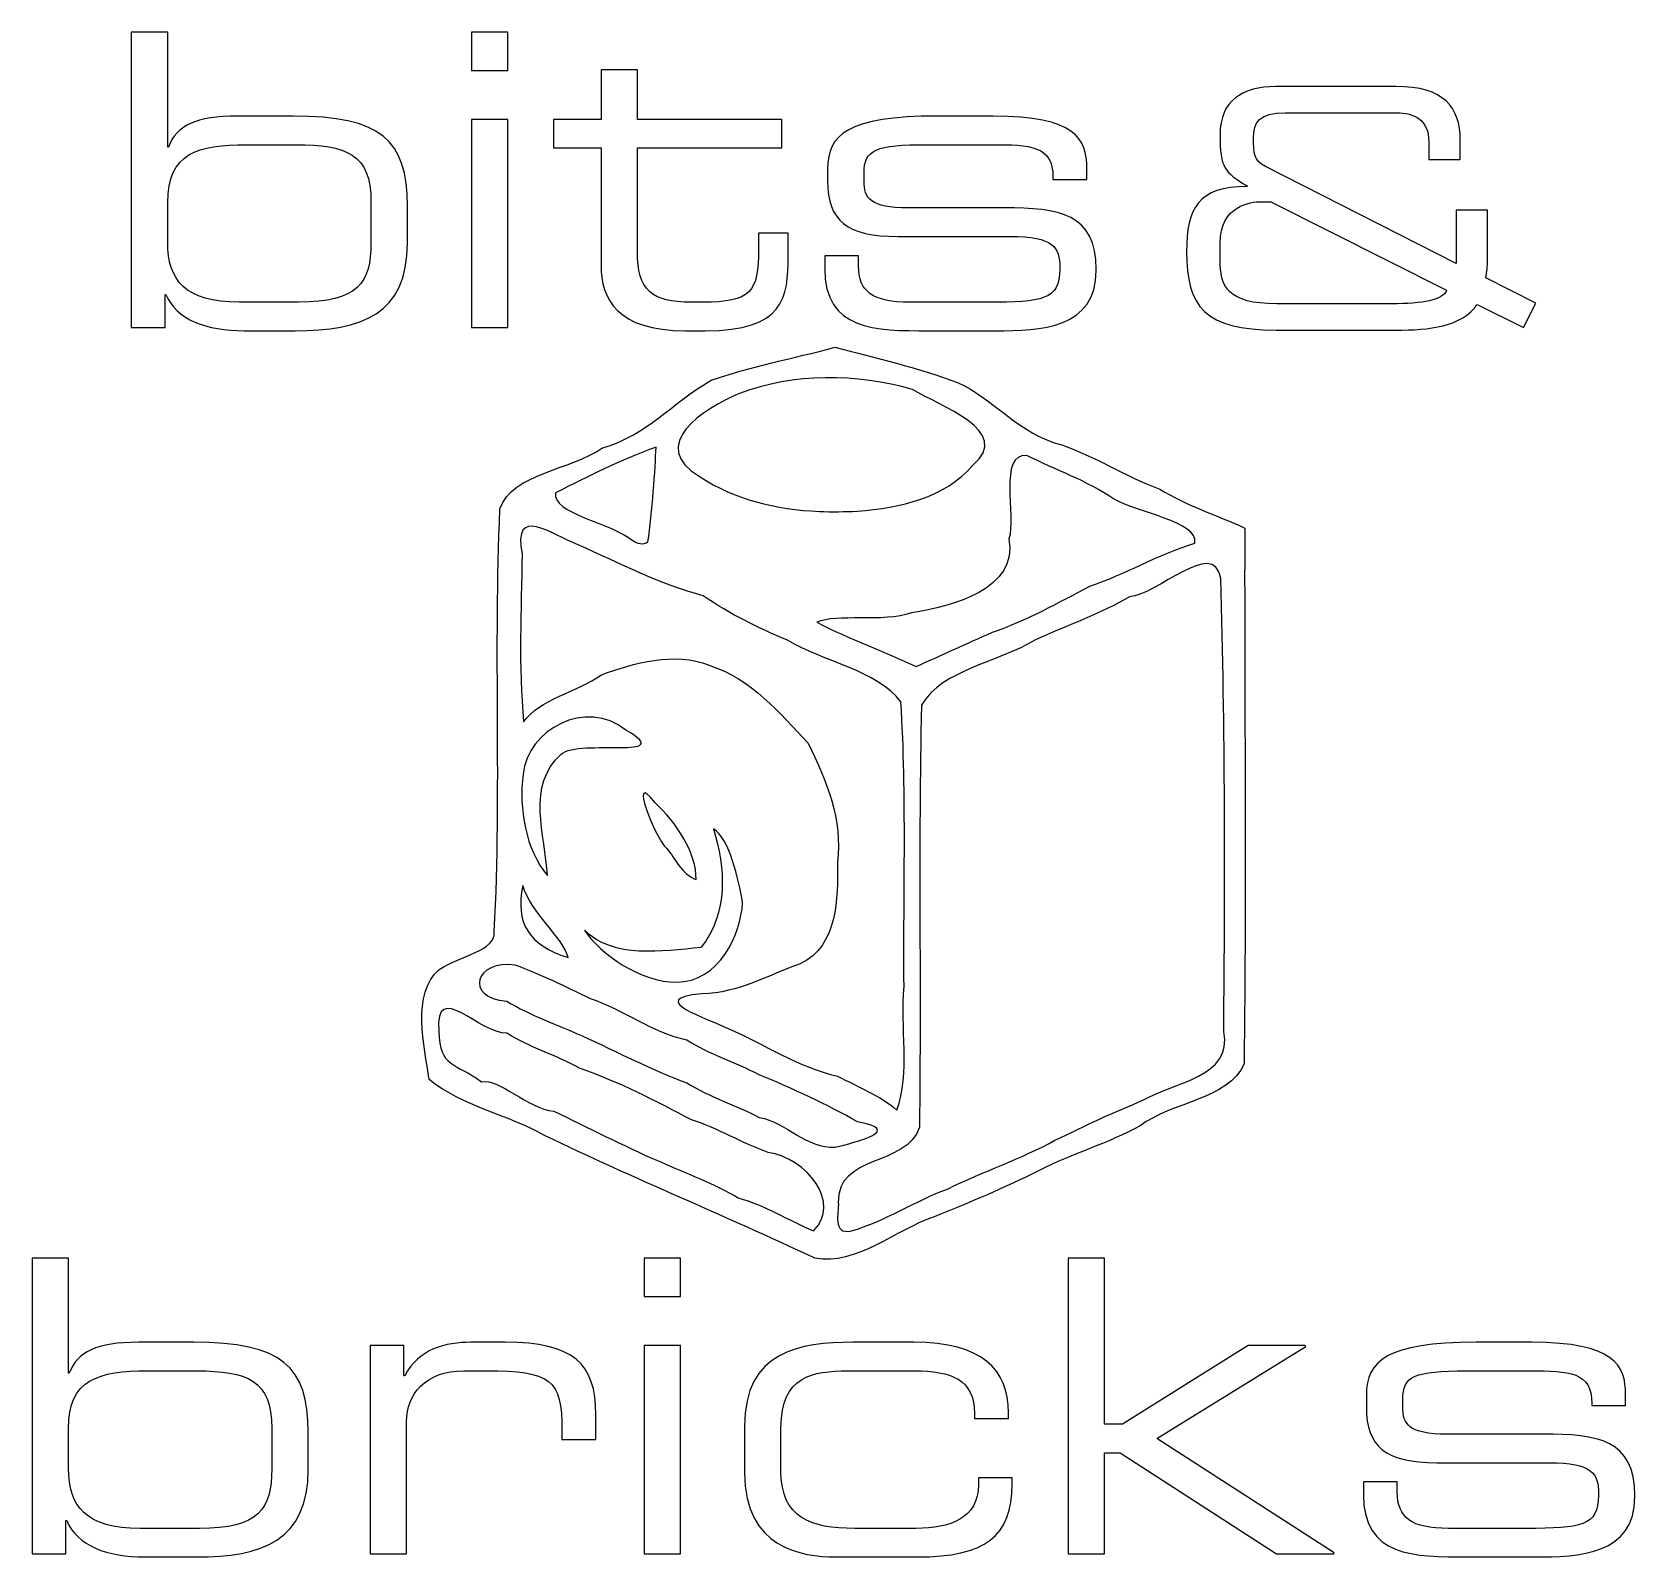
# Model space of a CAD drawing. Extents: x 4 to 131, y 7 to 129.
import ezdxf

# ---------------------------------------------------------------- set-up
doc = ezdxf.new("R2010")
doc.units = 0
doc.layers.get('0').update_dxf_attribs({"linetype": 'CONTINUOUS'})

msp = doc.modelspace()

# ---------------------------------------------------------------- linework, layer by layer
at = {"color": 7}
for points in [[(14.412639, 119.398781), (14.344872, 119.398781), (14.344872, 128.588123), (11.436437, 128.588123), (11.436437, 104.995643), (11.436437, 104.995643)], [(51.847652, 111.056707), (51.847652, 119.33348), (63.379101, 119.33348), (63.379101, 121.614491), (51.847652, 121.614491), (51.847652, 125.557591), (48.939644, 125.557591), (48.939644, 121.614491), (45.151945, 121.614491), (45.151945, 119.33348), (48.939644, 119.33348), (48.939644, 109.981092), (48.939644, 109.981092)], [(112.405659, 124.238022), (102.775944, 124.238022)], [(24.354762, 121.875283), (19.92477, 121.875283)], [(80.253903, 121.875283), (75.79024, 121.875283)], [(103.566984, 122.134844), (112.432936, 122.134844)], [(20.668501, 119.594273), (24.591307, 119.594273)], [(75.012413, 119.594273), (80.084699, 119.594273)], [(115.024699, 119.821799), (115.024699, 118.40202), (117.534204, 118.40202), (117.534204, 119.979507)], [(119.716809, 110.331827), (119.716809, 114.353781), (117.206877, 114.353781), (117.206877, 110.095266), (101.984905, 117.850043)], [(67.031693, 117.671801), (67.031693, 116.693932)], [(69.939701, 116.693932), (69.939701, 117.313263)], [(85.022304, 116.987169), (85.022304, 116.824533), (87.727438, 116.824533), (87.727438, 117.704246)], [(100.511508, 116.299252), (100.511508, 116.246683)], [(14.344872, 111.806229), (14.344872, 114.966952)], [(30.576954, 115.032252), (30.576954, 111.773373), (30.576954, 111.773373)], [(33.484963, 111.740928), (33.484963, 114.673714)], [(81.133168, 114.543523), (73.456759, 114.543523)], [(101.603023, 115.037181), (102.42134, 115.037181), (116.443115, 107.966213), (116.443115, 107.966213)], [(63.886713, 110.698169), (63.886713, 112.522895), (61.519561, 112.522895), (61.519561, 111.284644)], [(72.645261, 112.262513), (81.606683, 112.262513)], [(98.356607, 110.436966), (98.356607, 111.725322)], [(69.500282, 109.916202), (69.500282, 110.730614), (66.794722, 110.730614), (66.794722, 109.72071), (66.794722, 109.72071)], [(85.56316, 109.7856), (85.56316, 109.65541)], [(88.471595, 109.557664), (88.471595, 109.622964)], [(122.581344, 104.995643), (123.563324, 106.940703), (119.580422, 108.965028)], [(11.436437, 104.995643), (14.141997, 104.995643), (14.141997, 107.635192), (14.209338, 107.635192)], [(24.794182, 107.015861), (20.059877, 107.015861)], [(57.055472, 107.015861), (56.142537, 107.015861)], [(79.814484, 107.015861), (73.591866, 107.015861)], [(112.023778, 106.888134), (102.885053, 106.888134)], [(118.898492, 106.835565), (122.581344, 104.995643), (122.581344, 104.995643)], [(20.465626, 104.734851), (24.52354, 104.734851)], [(55.669022, 104.734851), (57.258347, 104.734851)], [(75.11385, 104.734851), (80.456778, 104.734851)], [(102.830499, 104.785366), (112.378381, 104.785366)], [(6.493982, 21.479452), (6.426215, 21.479452), (6.426215, 30.668794), (3.518206, 30.668794), (3.518206, 7.076315), (3.518206, 7.076315)], [(16.436106, 23.955954), (12.006113, 23.955954)], [(33.276811, 21.283961), (33.209471, 21.283961), (33.209471, 23.695162), (30.50391, 23.695162), (30.50391, 7.076315), (30.50391, 7.076315)], [(41.291628, 23.955954), (38.552398, 23.955954)], [(73.924997, 23.955954), (69.05516, 23.955954)], [(123.263538, 23.955954), (118.799876, 23.955954)], [(12.75027, 21.674944), (16.67265, 21.674944)], [(37.977445, 21.674944), (39.769644, 21.674944)], [(68.61574, 21.674944), (73.958668, 21.674944)], [(118.022048, 21.674944), (123.094761, 21.674944)], [(110.041328, 19.752472), (110.041328, 18.774603)], [(112.949336, 18.774603), (112.949336, 19.393934)], [(128.031939, 19.068251), (128.031939, 18.905205), (130.737073, 18.905205), (130.737073, 19.784917)], [(45.823058, 16.917432), (45.823058, 16.200355), (48.528192, 16.200355), (48.528192, 18.188128)], [(78.760739, 18.253429), (78.760739, 17.862445), (81.465873, 17.862445), (81.465873, 18.31873)], [(6.426215, 13.8869), (6.426215, 17.047623)], [(22.658297, 17.112924), (22.658297, 13.854455), (22.658297, 13.854455)], [(25.566732, 13.821599), (25.566732, 16.754385)], [(30.50391, 7.076315), (33.412345, 7.076315), (33.412345, 17.634098)], [(60.398049, 17.243115), (60.398049, 13.528362), (60.398049, 13.528362)], [(63.306484, 13.658553), (63.306484, 17.145369)], [(124.142803, 16.624195), (116.466394, 16.624195)], [(115.654896, 14.343184), (124.616319, 14.343184)], [(81.770184, 12.648649), (81.770184, 13.137378), (79.06505, 13.137378), (79.06505, 12.583348)], [(112.509917, 11.996873), (112.509917, 12.811696), (109.804357, 12.811696), (109.804357, 11.801382), (109.804357, 11.801382)], [(128.572795, 11.866682), (128.572795, 11.736081)], [(131.48123, 11.638335), (131.48123, 11.703636)], [(3.518206, 7.076315), (6.22334, 7.076315), (6.22334, 9.715863), (6.291107, 9.715863)], [(16.875525, 9.096532), (12.141221, 9.096532)], [(74.093775, 9.096532), (69.190267, 9.096532)], [(122.824119, 9.096532), (116.601501, 9.096532)], [(12.546969, 6.815522), (16.60531, 6.815522)], [(67.635039, 6.815522), (74.195213, 6.815522)], [(118.123486, 6.815522), (123.466413, 6.815522)]]:
    msp.add_lwpolyline(points, dxfattribs=at)
for points in [[(38.591345, 125.524735), (41.49978, 125.524735), (41.49978, 128.588123), (38.591345, 128.588123), (38.591345, 125.524735)], [(38.591345, 104.995643), (41.49978, 104.995643), (41.49978, 121.614491), (38.591345, 121.614491), (38.591345, 104.995643)], [(69.404404, 90.325474)], [(100.328885, 88.98039)], [(52.683633, 87.870149)], [(74.089713, 77.910132)], [(44.659602, 61.232694)], [(56.526054, 60.907112)], [(46.311108, 54.672922)], [(54.957478, 52.708825)], [(72.563322, 42.486875)], [(67.637856, 39.528898)], [(65.890197, 32.863047)], [(68.935783, 32.852439)], [(52.383658, 27.605817), (55.291666, 27.605817), (55.291666, 30.668794), (52.383658, 30.668794), (52.383658, 27.605817)], [(86.234273, 7.076315), (89.142282, 7.076315), (89.142282, 15.125151), (90.393625, 15.125151), (102.872105, 7.076315), (107.403534, 7.076315), (107.471301, 7.141615), (93.302059, 16.265656), (105.205586, 23.630272), (105.13782, 23.695162), (100.60639, 23.695162), (90.562829, 17.406161), (89.142282, 17.406161), (89.142282, 30.668794), (86.234273, 30.668794), (86.234273, 7.076315)], [(52.383658, 7.076315), (55.291666, 7.076315), (55.291666, 23.695162), (52.383658, 23.695162), (52.383658, 7.076315)]]:
    msp.add_lwpolyline(points, close=True, dxfattribs=at)
for points in [[(102.775944, 124.238022), (100.184181, 124.238022), (98.356607, 123.133658), (98.356607, 120.40006)], [(117.534204, 119.979507), (117.534204, 122.581682), (116.224897, 124.238022), (112.405659, 124.238022)], [(19.92477, 121.875283), (16.610587, 121.875283), (15.021262, 121.125761), (14.412639, 119.398781)], [(33.484963, 114.673714), (33.484963, 119.985256), (31.354781, 121.875283), (24.354762, 121.875283)], [(75.79024, 121.875283), (68.621017, 121.875283), (67.031693, 120.37624), (67.031693, 117.671801)], [(87.727438, 117.704246), (87.727438, 120.050557), (86.814503, 121.875283), (80.253903, 121.875283)], [(101.029775, 120.137214), (101.029775, 121.37259), (101.466637, 122.134844), (103.566984, 122.134844)], [(112.432936, 122.134844), (113.879055, 122.134844), (115.024699, 121.582867), (115.024699, 119.821799)], [(98.356607, 120.40006), (98.356607, 117.692336), (98.711211, 117.42949), (100.511508, 116.299252)], [(14.344872, 114.966952), (14.344872, 118.942497), (16.745694, 119.594273), (20.668501, 119.594273)], [(24.591307, 119.594273), (28.581881, 119.594273), (30.576954, 118.877196), (30.576954, 115.032252)], [(69.939701, 117.313263), (69.939701, 119.20329), (70.852636, 119.594273), (75.012413, 119.594273)], [(80.084699, 119.594273), (83.263775, 119.594273), (85.022304, 119.528972), (85.022304, 116.987169)], [(101.984905, 117.850043), (101.057053, 118.323166), (101.029775, 118.901427), (101.029775, 120.137214)], [(67.031693, 116.693932), (67.031693, 113.533209), (68.553251, 112.262513), (72.645261, 112.262513)], [(73.456759, 114.543523), (70.413217, 114.543523), (69.939701, 115.32549), (69.939701, 116.693932)], [(100.511508, 116.246683), (96.610438, 116.246683), (95.683012, 114.537773), (95.683012, 111.041511)], [(88.471595, 109.622964), (88.471595, 114.119684), (85.495393, 114.543523), (81.133168, 114.543523)], [(98.356607, 111.725322), (98.356607, 114.774335), (100.893389, 115.037181), (101.603023, 115.037181)], [(20.059877, 107.015861), (15.731322, 107.015861), (14.344872, 108.775697), (14.344872, 111.806229)], [(24.52354, 104.734851), (29.799127, 104.734851), (33.484963, 106.005957), (33.484963, 111.740928)], [(30.576954, 111.773373), (30.576954, 108.547349), (29.528486, 107.015861), (24.794182, 107.015861)], [(81.606683, 112.262513), (85.089645, 112.262513), (85.56316, 111.38239), (85.56316, 109.7856)], [(56.142537, 107.015861), (52.963888, 107.015861), (51.847652, 107.960874), (51.847652, 111.056707)], [(61.519561, 111.284644), (61.519561, 107.797828), (60.910512, 107.015861), (57.055472, 107.015861)], [(57.258347, 104.734851), (63.548305, 104.734851), (63.886713, 107.374399), (63.886713, 110.698169)], [(95.683012, 111.041511), (95.683012, 106.677857), (97.128705, 104.785366), (102.830499, 104.785366)], [(102.885053, 106.888134), (98.956706, 106.888134), (98.356607, 108.255344), (98.356607, 110.436966)], [(119.580422, 108.965028), (119.662254, 109.438151), (119.716809, 109.911274), (119.716809, 110.331827)], [(48.939644, 109.981092), (48.939644, 107.276653), (50.224657, 104.734851), (55.669022, 104.734851)], [(66.794722, 109.72071), (66.794722, 104.734851), (70.818965, 104.734851), (75.11385, 104.734851)], [(73.591866, 107.015861), (70.616091, 107.015861), (69.500282, 107.863129), (69.500282, 109.916202)], [(85.56316, 109.65541), (85.56316, 107.178908), (84.17671, 107.015861), (79.814484, 107.015861)], [(80.456778, 104.734851), (84.007506, 104.734851), (88.471595, 104.897897), (88.471595, 109.557664)], [(14.209338, 107.635192), (15.054932, 105.614563), (17.422084, 104.734851), (20.465626, 104.734851)], [(116.443115, 107.966213), (116.143065, 107.177265), (114.588263, 106.888134), (112.023778, 106.888134)], [(112.378381, 104.785366), (115.051976, 104.785366), (117.67059, 105.048212), (118.898492, 106.835565)], [(57.727199, 100.775821), (60.856795, 101.898139), (64.260368, 102.497649), (67.604576, 103.414663)], [(67.604576, 103.414663), (70.894816, 102.5533), (74.208442, 101.794997), (77.393445, 100.60789)], [(73.794689, 100.055054), (69.381018, 101.31658), (64.294547, 101.383084), (59.998616, 99.718049)], [(49.01184, 95.363092), (52.679495, 96.402422), (54.520339, 98.947098), (57.727199, 100.775821)], [(78.632008, 93.989938), (81.912354, 96.7564), (75.953403, 98.711929), (73.794689, 100.055054)], [(77.393445, 100.60789), (80.411148, 99.229758), (82.347695, 96.450974), (85.728781, 95.613765)], [(59.998616, 99.718049), (57.088849, 98.554442), (52.586311, 95.555421), (56.849052, 93.066723)], [(40.86773, 90.522292), (41.853903, 93.378024), (46.546588, 93.582512), (49.01184, 95.363092)], [(53.337183, 95.43547), (50.453141, 94.430819), (47.97053, 93.098954), (45.310094, 91.795894)], [(52.683633, 87.870149), (53.035053, 90.217273), (53.263427, 93.729962), (53.337183, 95.43547)], [(82.934145, 94.784144), (80.60993, 94.959012), (82.098543, 89.948159), (81.505796, 88.108664)], [(89.847428, 91.312418), (87.817337, 92.750035), (85.145928, 93.63596), (82.934145, 94.784144)], [(85.728781, 95.613765), (88.347121, 94.719681), (90.679432, 93.168151), (93.541527, 92.079289)], [(69.404404, 90.325474), (72.86914, 90.601117), (76.379749, 91.394344), (78.632008, 93.989938)], [(56.849052, 93.066723), (59.563905, 91.251219), (62.921965, 90.463214), (66.375907, 90.303687)], [(47.120266, 87.648689), (44.945272, 88.48802), (41.87576, 90.864927), (42.634098, 86.898301)], [(45.310094, 91.795894), (44.940145, 90.163744), (49.822977, 89.368069), (51.477451, 87.977208)], [(96.346057, 87.776881), (96.653674, 89.474964), (91.700324, 90.233103), (89.847428, 91.312418)], [(93.541527, 92.079289), (95.643575, 90.800382), (98.05414, 90.022577), (100.328885, 88.98039)], [(40.421956, 56.785529), (41.011915, 68.016048), (40.36475, 79.283858), (40.86773, 90.522292)], [(66.375907, 90.303687), (67.385106, 90.273495), (68.396104, 90.27529), (69.404404, 90.325474)], [(100.328885, 88.98039), (100.292906, 74.722535), (100.473699, 60.456684), (100.272219, 46.203725)], [(57.096494, 83.577779), (53.757953, 84.446485), (50.385502, 86.169129), (47.120266, 87.648689)], [(51.477451, 87.977208), (51.800898, 87.739672), (52.323757, 87.611479), (52.683633, 87.870149)], [(81.505796, 88.108664), (82.222669, 84.111112), (77.089426, 82.73192), (73.729927, 82.206502)], [(87.972944, 84.344731), (90.848531, 85.296995), (93.346344, 86.855625), (96.346057, 87.776881)], [(98.421121, 84.969945), (97.846363, 88.25179), (93.269889, 83.58194), (91.141757, 83.494547)], [(42.634098, 86.898301), (42.582649, 82.435959), (42.346719, 77.942119), (42.760113, 73.497729)], [(98.655881, 48.773289), (98.75932, 60.836937), (98.773711, 72.909153), (98.421121, 84.969945)], [(63.824127, 80.021026), (61.427055, 81.04012), (59.284531, 82.067946), (57.096494, 83.577779)], [(80.183584, 80.660683), (82.780337, 81.535429), (85.574972, 83.068191), (87.972944, 84.344731)], [(91.141757, 83.494547), (88.845424, 82.143099), (86.199201, 81.220455), (83.616839, 80.060765)], [(73.729927, 82.206502), (71.448886, 81.40283), (67.704416, 82.172148), (66.178925, 81.451463)], [(66.178925, 81.451463), (68.747795, 80.114049), (71.637773, 79.092752), (74.089713, 77.910132)], [(74.089713, 77.910132), (76.120703, 78.844608), (78.09053, 79.711846), (80.183584, 80.660683)], [(72.880833, 75.095281), (70.937091, 77.643792), (66.714106, 78.292099), (63.824127, 80.021026)], [(83.616839, 80.060765), (80.658501, 78.210826), (76.205253, 77.718211), (74.523255, 74.840202)], [(48.971274, 77.260112), (51.539334, 78.197362), (54.795935, 79.142936), (57.576808, 78.017109)], [(42.760113, 73.497729), (43.983924, 75.311438), (47.074843, 75.897892), (48.971274, 77.260112)], [(57.576808, 78.017109), (60.950789, 76.960071), (63.201698, 74.164069), (65.469248, 71.812784)], [(50.930037, 72.845914), (47.757087, 75.425024), (43.038048, 72.865008), (42.727193, 69.315926)], [(73.128186, 52.37182), (73.069721, 59.94424), (73.348555, 67.533796), (72.880833, 75.095281)], [(74.523255, 74.840202), (74.260611, 63.604787), (74.507964, 52.361212), (74.362251, 41.127429)], [(45.766663, 70.92123), (47.216329, 72.195811), (55.133144, 70.402258), (50.930037, 72.845914)], [(65.469248, 71.812784), (66.947967, 68.822168), (68.239597, 65.634163), (67.812352, 62.293485)], [(44.659602, 61.232694), (44.492751, 64.43302), (42.948641, 68.471372), (45.766663, 70.92123)], [(42.727193, 69.315926), (42.351936, 66.635387), (42.922826, 63.288997), (44.659602, 61.232694)], [(53.249486, 67.064599), (51.100576, 69.838569), (53.203253, 64.205358), (54.179532, 63.413844)], [(56.526054, 60.907112), (56.598641, 63.006664), (54.932743, 65.456276), (53.249486, 67.064599)], [(57.921393, 64.97076), (58.86628, 61.825921), (59.146284, 58.237997), (56.905898, 55.475043)], [(60.245519, 59.082551), (59.893918, 60.964232), (59.239558, 64.115599), (57.921393, 64.97076)], [(54.179532, 63.413844), (54.883003, 62.552971), (55.377168, 61.358357), (56.526054, 60.907112)], [(67.812352, 62.293485), (67.863621, 59.435876), (67.842934, 55.611314), (64.847718, 54.189038)], [(42.692564, 60.440364), (42.090192, 57.395076), (43.133751, 55.71821), (46.311108, 54.672922)], [(46.311108, 54.672922), (45.908418, 56.313069), (43.338739, 58.252685), (42.692564, 60.440364)], [(54.957478, 52.708825), (58.377781, 52.751257), (60.086943, 56.471372), (60.245519, 59.082551)], [(36.024115, 53.731265), (37.67895, 54.790425), (40.570008, 55.231877), (40.421956, 56.785529)], [(56.905898, 55.475043), (53.841063, 55.20087), (49.907796, 54.553787), (47.622617, 56.865496)], [(47.622617, 56.865496), (48.8601, 54.944648), (52.171748, 52.685978), (54.957478, 52.708825)], [(42.088393, 54.083774), (38.93685, 54.548891), (37.937726, 51.493811), (41.419732, 51.188629)], [(48.092137, 51.396708), (46.07374, 52.356316), (44.187473, 53.311845), (42.088393, 54.083774)], [(64.847718, 54.189038), (62.34271, 53.311029), (59.983325, 51.848768), (56.987569, 51.785937)], [(35.231597, 44.938935), (34.829177, 47.618658), (33.774915, 51.793281), (36.024115, 53.731265)], [(41.419732, 48.63865), (39.32308, 48.537467), (35.653356, 53.018903), (35.985348, 48.809192)], [(41.419732, 51.188629), (43.293765, 50.073982), (45.329253, 49.324084), (47.422846, 48.437915)], [(55.79425, 48.071534), (53.032265, 48.714537), (50.758779, 50.462395), (48.092137, 51.396708)], [(56.987569, 51.785937), (52.287689, 51.3861), (57.599115, 49.784305), (59.096093, 49.005031)], [(72.563322, 42.486875), (73.654372, 45.485651), (72.807976, 49.136406), (73.128186, 52.37182)], [(35.985348, 48.809192), (36.053978, 45.875696), (37.27563, 46.324492), (39.399265, 44.769208)], [(47.225953, 45.836528), (45.321248, 46.933223), (43.21974, 47.484019), (41.419732, 48.63865)], [(59.096093, 49.005031), (61.892618, 47.807152), (64.763168, 45.867536), (67.821347, 45.217189)], [(92.259791, 43.306132), (94.686545, 44.748809), (99.402437, 45.125798), (98.655881, 48.773289)], [(47.422846, 48.437915), (50.216582, 47.146198), (53.010048, 45.702705), (55.788853, 44.671289)], [(61.568991, 45.32082), (59.681465, 46.291036), (57.587782, 46.960967), (55.79425, 48.071534)], [(100.272219, 46.203725), (99.062439, 43.30042), (94.499457, 43.200869), (91.97646, 41.231061)], [(44.440582, 40.458315), (41.519572, 42.162925), (37.852906, 42.775736), (35.231597, 44.938935)], [(39.399265, 44.769208), (40.845783, 45.027878), (43.057476, 42.650073), (45.168159, 42.403643)], [(56.155835, 41.719841), (53.399606, 43.178837), (50.344216, 44.776552), (47.225953, 45.836528)], [(69.404404, 41.570514), (66.972252, 42.947911), (64.183014, 44.237997), (61.568991, 45.32082)], [(67.821347, 45.217189), (69.440382, 44.352236), (71.221322, 43.664353), (72.563322, 42.486875)], [(55.788853, 44.671289), (57.592279, 43.563986), (59.680026, 42.885079), (61.576636, 41.920575)], [(45.168159, 42.403643), (47.842626, 41.163333), (50.698875, 39.642321), (53.578959, 38.412619)], [(85.179208, 40.089486), (87.651835, 41.298788), (89.841131, 42.313884), (92.259791, 43.306132)], [(62.271652, 39.117637), (60.135784, 39.876511), (58.32957, 41.049094), (56.155835, 41.719841)], [(61.576636, 41.920575), (63.771059, 41.485651), (65.310942, 39.437507), (67.637856, 39.528898)], [(67.637856, 39.528898), (69.252394, 39.954031), (73.231624, 40.893239), (69.404404, 41.570514)], [(74.362251, 41.127429), (73.345856, 37.976062), (67.730501, 38.974838), (67.879812, 35.101317)], [(91.97646, 41.231061), (89.385103, 39.825104), (86.574277, 39.022166), (83.909165, 37.675777)], [(66.011624, 30.67292), (58.871317, 34.02747), (51.541223, 37.058886), (44.440582, 40.458315)], [(76.640594, 36.221676), (79.458615, 37.610497), (82.45653, 38.588874), (85.179208, 40.089486)], [(53.578959, 38.412619), (55.817726, 37.406499), (57.955213, 36.641097), (59.896707, 35.48565)], [(65.890197, 32.863047), (68.194624, 35.052358), (65.371206, 38.682713), (62.271652, 39.117637)], [(83.909165, 37.675777), (81.085746, 36.24534), (78.339682, 35.109477), (75.526158, 33.985854)], [(68.935783, 32.852439), (71.52534, 33.599073), (74.072623, 35.250644), (76.640594, 36.221676)], [(59.896707, 35.48565), (62.000913, 34.916087), (63.910476, 33.69128), (65.890197, 32.863047)], [(67.879812, 35.101317), (67.955367, 34.353867), (67.353625, 32.512986), (68.935783, 32.852439)], [(75.526158, 33.985854), (72.470677, 32.95199), (69.331547, 30.049501), (66.011624, 30.67292)], [(12.006113, 23.955954), (8.69193, 23.955954), (7.102605, 23.206433), (6.493982, 21.479452)], [(25.566732, 16.754385), (25.566732, 22.065928), (23.436125, 23.955954), (16.436106, 23.955954)], [(38.552398, 23.955954), (36.557324, 23.955954), (34.35895, 23.43478), (33.276811, 21.283961)], [(48.528192, 18.188128), (48.528192, 22.261419), (46.735993, 23.955954), (41.291628, 23.955954)], [(69.05516, 23.955954), (64.794371, 23.955954), (60.398049, 23.271733), (60.398049, 17.243115)], [(81.465873, 18.31873), (81.465873, 21.837991), (79.335692, 23.955954), (73.924997, 23.955954)], [(118.799876, 23.955954), (111.630653, 23.955954), (110.041328, 22.456911), (110.041328, 19.752472)], [(130.737073, 19.784917), (130.737073, 22.131228), (129.824138, 23.955954), (123.263538, 23.955954)], [(6.426215, 17.047623), (6.426215, 21.023168), (8.827463, 21.674944), (12.75027, 21.674944)], [(16.67265, 21.674944), (20.663224, 21.674944), (22.658297, 20.957868), (22.658297, 17.112924)], [(33.412345, 17.634098), (33.412345, 19.784917), (34.900233, 21.674944), (37.977445, 21.674944)], [(39.769644, 21.674944), (44.943794, 21.674944), (45.823058, 21.023168), (45.823058, 16.917432)], [(63.306484, 17.145369), (63.306484, 21.283961), (65.87651, 21.674944), (68.61574, 21.674944)], [(73.958668, 21.674944), (76.866676, 21.674944), (78.760739, 21.023168), (78.760739, 18.253429)], [(112.949336, 19.393934), (112.949336, 21.283961), (113.862697, 21.674944), (118.022048, 21.674944)], [(123.094761, 21.674944), (126.27341, 21.674944), (128.031939, 21.609643), (128.031939, 19.068251)], [(110.041328, 18.774603), (110.041328, 15.61388), (111.562886, 14.343184), (115.654896, 14.343184)], [(116.466394, 16.624195), (113.422852, 16.624195), (112.949336, 17.406161), (112.949336, 18.774603)], [(131.48123, 11.703636), (131.48123, 16.200355), (128.505455, 16.624195), (124.142803, 16.624195)], [(124.616319, 14.343184), (128.09928, 14.343184), (128.572795, 13.463061), (128.572795, 11.866682)], [(12.141221, 9.096532), (7.812665, 9.096532), (6.426215, 10.856368), (6.426215, 13.8869)], [(16.60531, 6.815522), (21.88047, 6.815522), (25.566732, 8.086629), (25.566732, 13.821599)], [(22.658297, 13.854455), (22.658297, 10.628021), (21.610255, 9.096532), (16.875525, 9.096532)], [(60.398049, 13.528362), (60.398049, 7.499743), (65.030916, 6.815522), (67.635039, 6.815522)], [(69.190267, 9.096532), (65.673636, 9.096532), (63.306484, 9.9438), (63.306484, 13.658553)], [(79.06505, 12.583348), (79.06505, 9.87891), (76.799335, 9.096532), (74.093775, 9.096532)], [(74.195213, 6.815522), (79.605907, 6.815522), (81.770184, 8.444756), (81.770184, 12.648649)], [(109.804357, 11.801382), (109.804357, 6.815522), (113.828601, 6.815522), (118.123486, 6.815522)], [(116.601501, 9.096532), (113.625726, 9.096532), (112.509917, 9.9438), (112.509917, 11.996873)], [(128.572795, 11.736081), (128.572795, 9.259579), (127.186345, 9.096532), (122.824119, 9.096532)], [(123.466413, 6.815522), (127.017141, 6.815522), (131.48123, 6.978569), (131.48123, 11.638335)], [(6.291107, 9.715863), (7.136275, 7.695645), (9.503853, 6.815522), (12.546969, 6.815522)]]:
    msp.add_open_spline(points, degree=3, dxfattribs=at)

doc.saveas('drawing.dxf')
